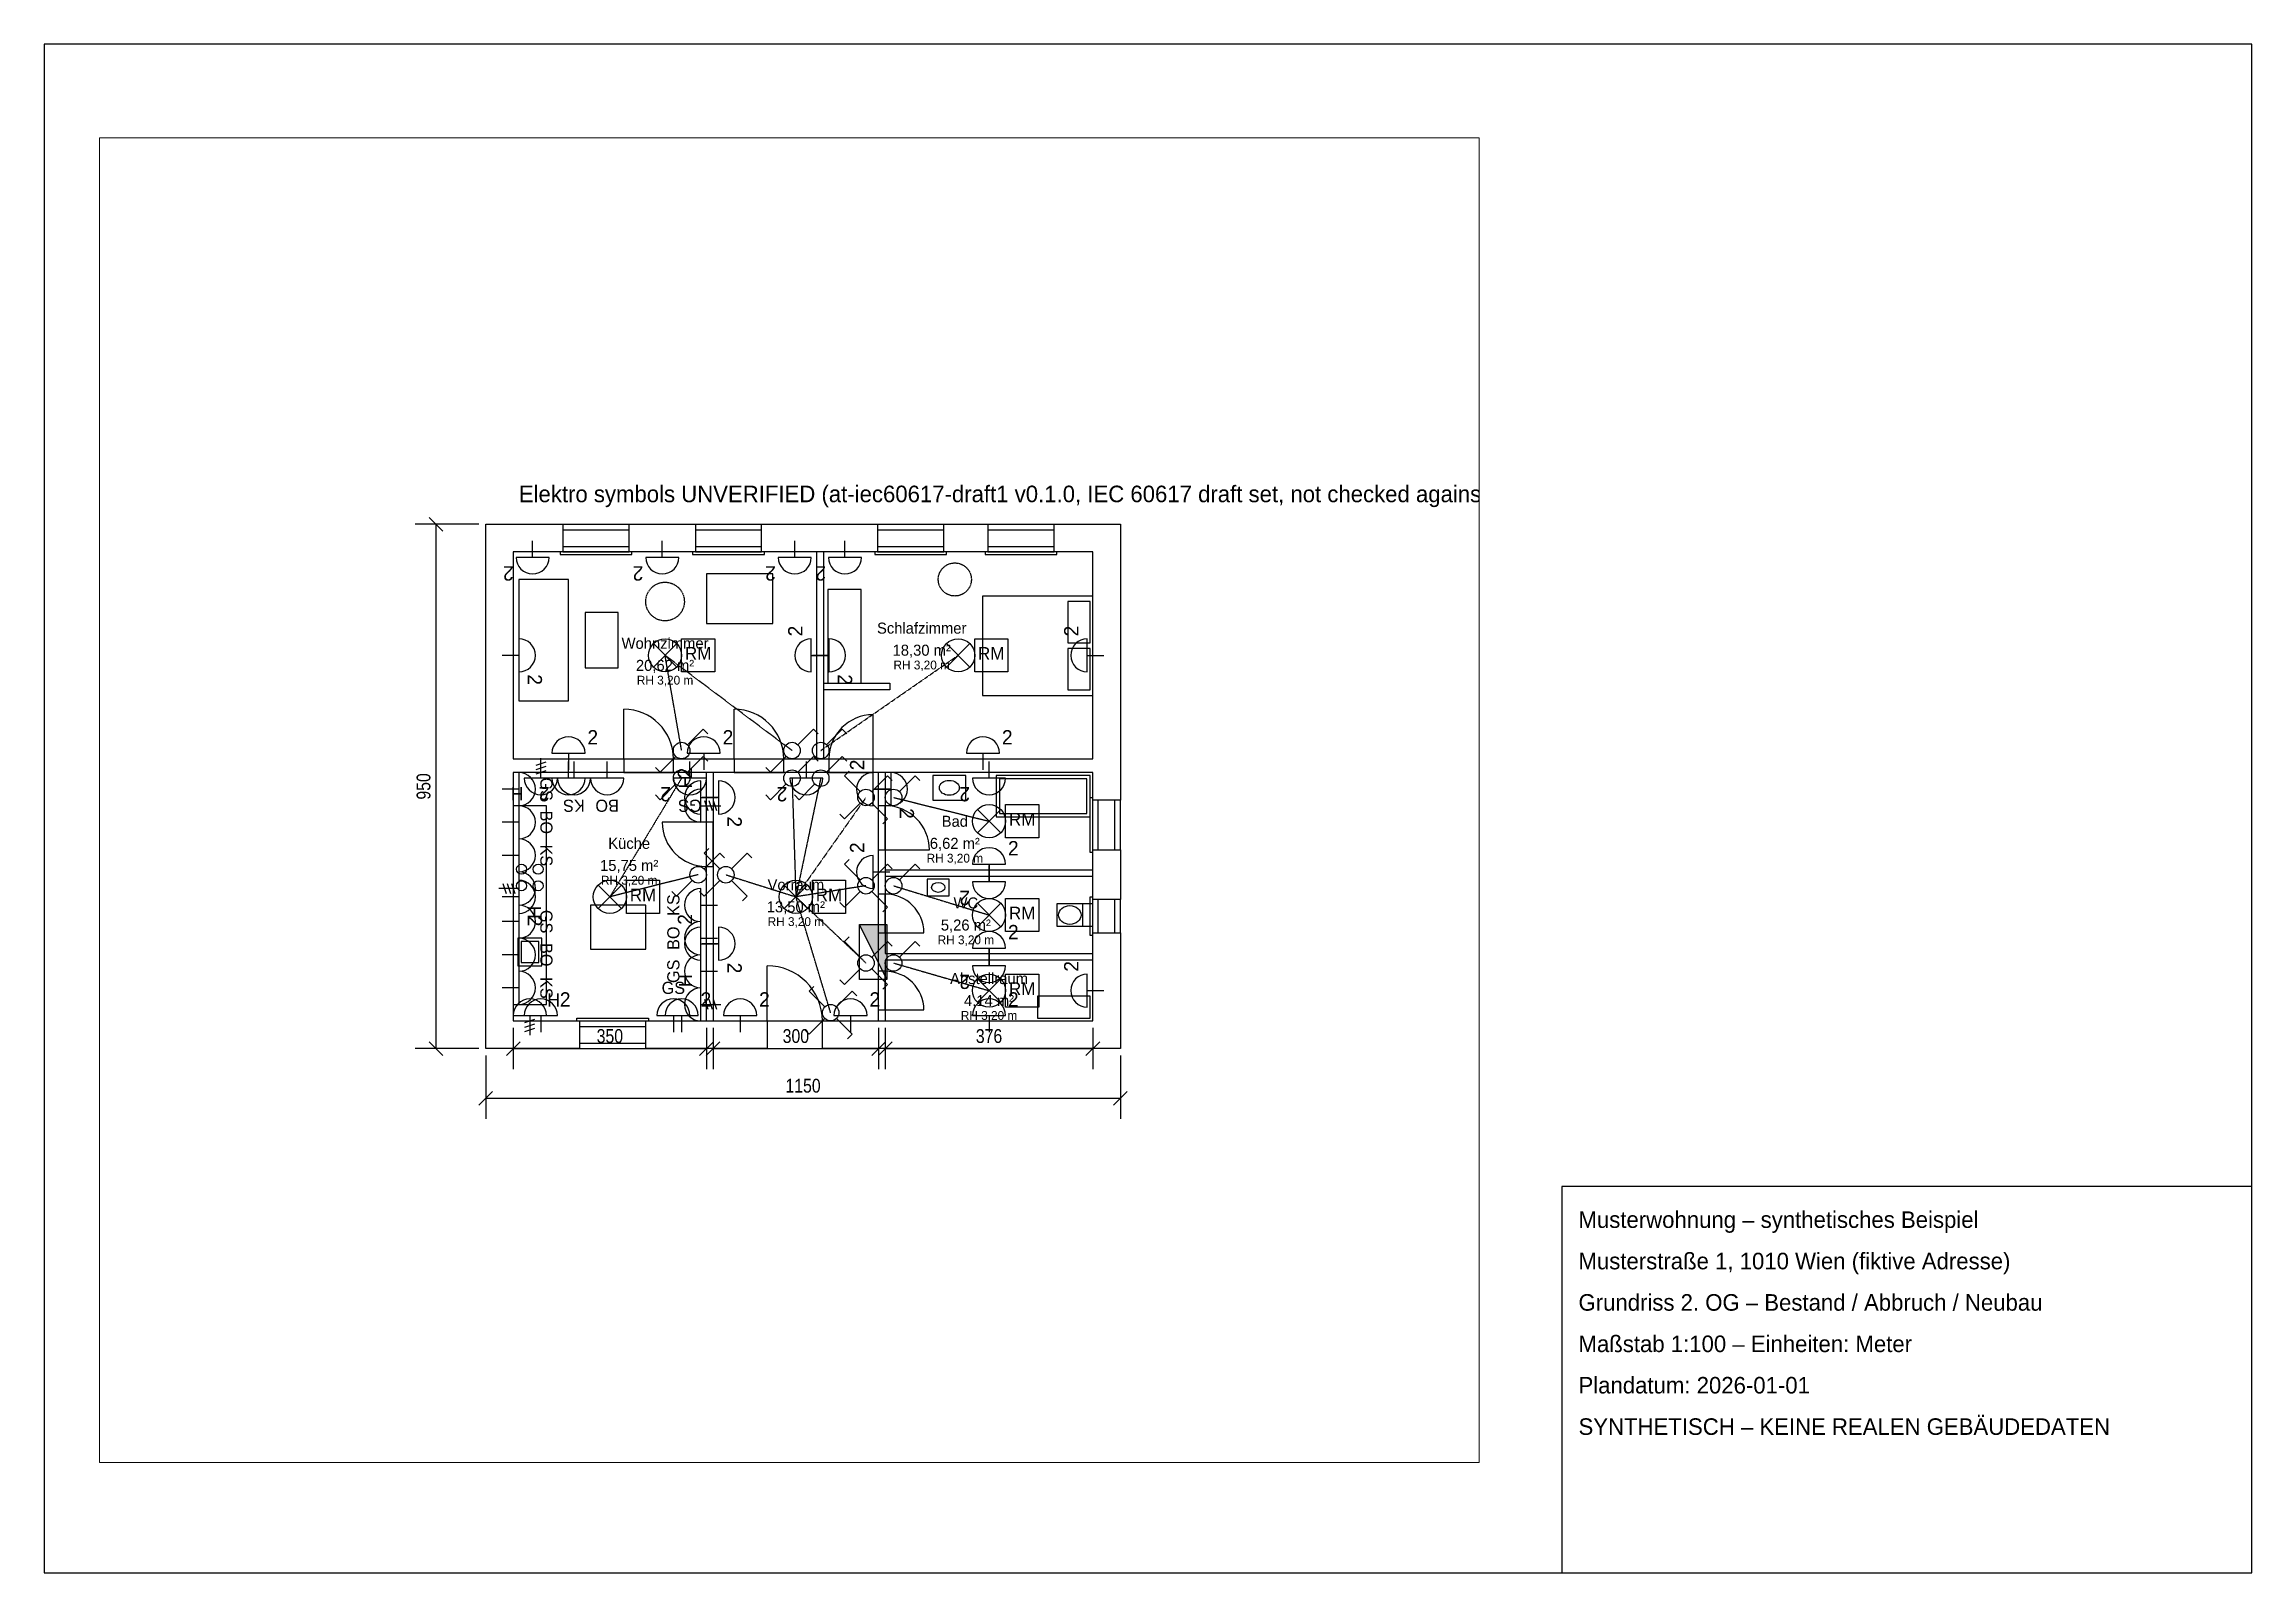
# Paper-space layout 'Layout1' of a CAD drawing. Header units: metres, sheet in millimetres. Extents: x 10 to 410, y 10 to 287.
# The model-space entities are those that its viewports show. They can reach past a viewport. Long polylines and large blocks are cut down to what shows.
import ezdxf
from ezdxf.enums import TextEntityAlignment as Align

# ---------------------------------------------------------------- set-up
doc = ezdxf.new("R2010")
doc.units = ezdxf.units.M
doc.linetypes.add('DASHED', pattern=[1.524, 1.27, -0.254])
doc.linetypes.add('E_VERBINDUNG', pattern=[0.25, 0.15, -0.1])
for name, color, linetype in [('2OG_10_Wand_tragend', 7, 'Continuous'), ('2OG_11_Abbruch_Wand_nichttragend', 3, 'DASHED'), ('2OG_11_Neubau_Wand_nichttragend', 1, 'Continuous'), ('2OG_11_Wand_nichttragend', 8, 'Continuous'), ('2OG_20_Fenster', 4, 'Continuous'), ('2OG_21_Tueren', 6, 'Continuous'), ('2OG_30_Moeblierung', 9, 'Continuous'), ('2OG_31_Sanitaereinrichtung', 5, 'Continuous'), ('2OG_32_Kuecheneinrichtung', 5, 'Continuous'), ('2OG_40_Zonen', 2, 'Continuous'), ('2OG_41_Raumstempel', 2, 'Continuous'), ('2OG_50_Bemassung', 7, 'Continuous'), ('2OG_60_Decke', 8, 'DASHED'), ('2OG_90_Plankopf', 7, 'Continuous')]:
    doc.layers.add(name, color=color, linetype=linetype)
for name, color, linetype, true_color in [('E_Hinweis', 7, 'Continuous', 0x000000), ('E_Kueche_Geraete', 205, 'Continuous', 0x6d2f86), ('E_Licht', 44, 'Continuous', 0x7a5200), ('E_Schalter', 152, 'Continuous', 0x1a4f9c), ('E_Sicherheit', 34, 'Continuous', 0x8a3a00), ('E_Steckdosen', 242, 'Continuous', 0xb0141f), ('E_Verbindungen', 152, 'Continuous', 0x1a4f9c), ('E_Verteiler', 7, 'Continuous', 0x000000)]:
    doc.layers.add(name, color=color, linetype=linetype, true_color=true_color)
doc.styles.add('OpenSansCondensed-Light', font='OpenSansCondensed-Light.ttf')
doc.dimstyles.new('EZ_M_100_H25_CM', dxfattribs={"dimtxt": 0.25, "dimasz": 0.25, "dimexe": 0.375, "dimexo": 0.125, "dimgap": 0.1, "dimtad": 1, "dimlfac": 100, "dimzin": 12, "dimdsep": 46, "dimtxsty": 'OpenSansCondensed-Light', "dimtsz": 0.125, "dimcen": 2.5, "dimazin": 3, "dimtfac": 0.5, "dimtmove": 2, "dimatfit": 3})

# ---------------------------------------------------------------- blocks, each defined once
blk = doc.blocks.new('E_SYM_VT')
h = blk.add_hatch(color=0)
h.dxf.hatch_style = 1
h.paths.add_polyline_path([(-5, -2.5), (5, 2.5), (5, -2.5)])
at = {"color": 0}
for p, q in [((-5, -2.5), (5, 2.5)), ((5, 2.5), (5, -2.5)), ((5, -2.5), (-5, -2.5))]:
    blk.add_line(p, q, dxfattribs=at)
blk.add_lwpolyline([(-5, 2.5), (5, 2.5), (5, -2.5), (-5, -2.5)], close=True, dxfattribs=at)
at = {"flags": 1}
for tag, p in [('CODE', (0, -1.8)), ('NAME_DE', (0, -3.6)), ('ROOM', (0, -5.4)), ('VERIFIED', (0, -7.2)), ('SYMBOL_ID', (0, -9))]:
    blk.add_attdef(tag, p, '', height=1.5, dxfattribs=at)
blk = doc.blocks.new('E_SYM_LD')
at = {"color": 0}
for p, q in [((-2.12, 2.12), (2.12, -2.12)), ((-2.12, -2.12), (2.12, 2.12))]:
    blk.add_line(p, q, dxfattribs=at)
blk.add_circle((0, 0), 3, dxfattribs=at)
at = {"flags": 1}
for tag, p in [('CODE', (0, -1.8)), ('NAME_DE', (0, -3.6)), ('ROOM', (0, -5.4)), ('VERIFIED', (0, -7.2)), ('SYMBOL_ID', (0, -9))]:
    blk.add_attdef(tag, p, '', height=1.5, dxfattribs=at)
blk = doc.blocks.new('E_SYM_RM')
at = {"color": 0}
blk.add_lwpolyline([(-3, 3), (3, 3), (3, -3), (-3, -3)], close=True, dxfattribs=at)
blk.add_text('RM', height=2.3, dxfattribs=at).set_placement((0, -0.8), align=Align.CENTER)
at = {"flags": 1}
for tag, p in [('CODE', (0, -1.8)), ('NAME_DE', (0, -3.6)), ('ROOM', (0, -5.4)), ('VERIFIED', (0, -7.2)), ('SYMBOL_ID', (0, -9))]:
    blk.add_attdef(tag, p, '', height=1.5, dxfattribs=at)
blk = doc.blocks.new('E_SYM_SW')
at = {"color": 0}
for p, q in [((1.06, 1.06), (3.9, 3.9)), ((3.9, 3.9), (4.75, 3.05)), ((-3.9, -3.9), (-4.75, -3.05)), ((-1.06, -1.06), (-3.9, -3.9))]:
    blk.add_line(p, q, dxfattribs=at)
blk.add_circle((0, 0), 1.5, dxfattribs=at)
at = {"flags": 1}
for tag, p in [('CODE', (0, -1.8)), ('NAME_DE', (0, -3.6)), ('ROOM', (0, -5.4)), ('VERIFIED', (0, -7.2)), ('SYMBOL_ID', (0, -9))]:
    blk.add_attdef(tag, p, '', height=1.5, dxfattribs=at)
blk = doc.blocks.new('E_SYM_SK')
at = {"color": 0}
for p, q in [((-3.9, 3.9), (-3.05, 4.75)), ((-1.06, 1.06), (-3.9, 3.9)), ((1.06, 1.06), (3.9, 3.9)), ((3.9, 3.9), (4.75, 3.05)), ((-3.9, -3.9), (-4.75, -3.05)), ((-1.06, -1.06), (-3.9, -3.9)), ((1.06, -1.06), (3.9, -3.9)), ((3.9, -3.9), (3.05, -4.75))]:
    blk.add_line(p, q, dxfattribs=at)
blk.add_circle((0, 0), 1.5, dxfattribs=at)
at = {"flags": 1}
for tag, p in [('CODE', (0, -1.8)), ('NAME_DE', (0, -3.6)), ('ROOM', (0, -5.4)), ('VERIFIED', (0, -7.2)), ('SYMBOL_ID', (0, -9))]:
    blk.add_attdef(tag, p, '', height=1.5, dxfattribs=at)
blk = doc.blocks.new('E_SYM_SS2')
at = {"color": 0}
for p, q in [((-3, 0), (3, 0)), ((0, 0), (0, -3))]:
    blk.add_line(p, q, dxfattribs=at)
blk.add_arc((0, 0), 3, 0, 180, dxfattribs=at)
blk.add_text('2', height=2.6, dxfattribs=at).set_placement((4.4, 1.6), align=Align.CENTER)
at = {"flags": 1}
for tag, p in [('CODE', (0, -1.8)), ('NAME_DE', (0, -3.6)), ('ROOM', (0, -5.4)), ('VERIFIED', (0, -7.2)), ('SYMBOL_ID', (0, -9))]:
    blk.add_attdef(tag, p, '', height=1.5, dxfattribs=at)
blk = doc.blocks.new('E_SYM_SA')
at = {"color": 0}
for p, q in [((1.06, 1.06), (3.9, 3.9)), ((3.9, 3.9), (4.75, 3.05))]:
    blk.add_line(p, q, dxfattribs=at)
blk.add_circle((0, 0), 1.5, dxfattribs=at)
at = {"flags": 1}
for tag, p in [('CODE', (0, -1.8)), ('NAME_DE', (0, -3.6)), ('ROOM', (0, -5.4)), ('VERIFIED', (0, -7.2)), ('SYMBOL_ID', (0, -9))]:
    blk.add_attdef(tag, p, '', height=1.5, dxfattribs=at)
blk = doc.blocks.new('E_SYM_HE')
at = {"color": 0}
for p, q in [((-3, 0), (3, 0)), ((0, 0), (0, -3.6)), ((-0.9, -1.3), (0.9, -0.7)), ((-0.9, -2.1), (0.9, -1.5)), ((-0.9, -2.9), (0.9, -2.3))]:
    blk.add_line(p, q, dxfattribs=at)
blk.add_arc((0, 0), 3, 0, 180, dxfattribs=at)
blk.add_text('H', height=2.4, dxfattribs=at).set_placement((4.3, 1.6), align=Align.CENTER)
at = {"flags": 1}
for tag, p in [('CODE', (0, -1.8)), ('NAME_DE', (0, -3.6)), ('ROOM', (0, -5.4)), ('VERIFIED', (0, -7.2)), ('SYMBOL_ID', (0, -9))]:
    blk.add_attdef(tag, p, '', height=1.5, dxfattribs=at)
blk = doc.blocks.new('E_SYM_GS')
at = {"color": 0}
for p, q in [((-3, 0), (3, 0)), ((0, 0), (0, -3))]:
    blk.add_line(p, q, dxfattribs=at)
blk.add_arc((0, 0), 3, 0, 180, dxfattribs=at)
blk.add_text('GS', height=2.2, dxfattribs=at).set_placement((0, 3.9), align=Align.CENTER)
at = {"flags": 1}
for tag, p in [('CODE', (0, -1.8)), ('NAME_DE', (0, -3.6)), ('ROOM', (0, -5.4)), ('VERIFIED', (0, -7.2)), ('SYMBOL_ID', (0, -9))]:
    blk.add_attdef(tag, p, '', height=1.5, dxfattribs=at)
blk = doc.blocks.new('E_SYM_BO')
at = {"color": 0}
for p, q in [((-3, 0), (3, 0)), ((0, 0), (0, -3))]:
    blk.add_line(p, q, dxfattribs=at)
blk.add_arc((0, 0), 3, 0, 180, dxfattribs=at)
blk.add_text('BO', height=2.2, dxfattribs=at).set_placement((0, 3.9), align=Align.CENTER)
at = {"flags": 1}
for tag, p in [('CODE', (0, -1.8)), ('NAME_DE', (0, -3.6)), ('ROOM', (0, -5.4)), ('VERIFIED', (0, -7.2)), ('SYMBOL_ID', (0, -9))]:
    blk.add_attdef(tag, p, '', height=1.5, dxfattribs=at)
blk = doc.blocks.new('E_SYM_KS')
at = {"color": 0}
for p, q in [((-3, 0), (3, 0)), ((0, 0), (0, -3))]:
    blk.add_line(p, q, dxfattribs=at)
blk.add_arc((0, 0), 3, 0, 180, dxfattribs=at)
blk.add_text('KS', height=2.2, dxfattribs=at).set_placement((0, 3.9), align=Align.CENTER)
at = {"flags": 1}
for tag, p in [('CODE', (0, -1.8)), ('NAME_DE', (0, -3.6)), ('ROOM', (0, -5.4)), ('VERIFIED', (0, -7.2)), ('SYMBOL_ID', (0, -9))]:
    blk.add_attdef(tag, p, '', height=1.5, dxfattribs=at)

msp = doc.modelspace()

# ---------------------------------------------------------------- linework, layer by layer
at = {"layer": '2OG_10_Wand_tragend'}
for p, q in [((-0.5, -0.5), (-0.5, 9)), ((-0.5, 9), (0.9, 9)), ((0.9, 9), (0.9, 8.5)), ((2.1, 8.5), (2.1, 9)), ((2.1, 9), (3.3, 9)), ((3.3, 9), (3.3, 8.5)), ((4.5, 8.5), (4.5, 9)), ((4.5, 9), (6.6, 9)), ((6.6, 9), (6.6, 8.5)), ((7.8, 8.5), (7.8, 9)), ((7.8, 9), (8.6, 9)), ((8.6, 9), (8.6, 8.5)), ((9.8, 9), (11, 9)), ((9.8, 8.5), (9.8, 9)), ((11, 9), (11, 4)), ((0.9, 8.5), (0, 8.5)), ((0, 8.5), (0, 4.75)), ((3.3, 8.5), (2.1, 8.5)), ((6.6, 8.5), (4.5, 8.5)), ((8.6, 8.5), (7.8, 8.5)), ((10.5, 8.5), (9.8, 8.5)), ((10.5, 4.75), (10.5, 8.5)), ((0, 4.75), (2, 4.75)), ((2, 4.5), (0, 4.5)), ((0, 4.5), (0, 0)), ((2, 4.75), (2, 4.5)), ((2.9, 4.5), (2.9, 4.75)), ((2.9, 4.75), (4, 4.75)), ((4, 4.5), (2.9, 4.5)), ((4, 4.75), (4, 4.5)), ((4.9, 4.5), (4.9, 4.75)), ((4.9, 4.75), (5.72, 4.75)), ((5.72, 4.5), (4.9, 4.5)), ((5.72, 4.75), (5.72, 4.5)), ((6.52, 4.5), (6.52, 4.75)), ((6.52, 4.75), (10.5, 4.75)), ((10.5, 4.5), (6.52, 4.5)), ((10.5, 4), (10.5, 4.5)), ((11, 4), (10.5, 4)), ((10.5, 2.2), (10.5, 3.1)), ((10.5, 3.1), (11, 3.1)), ((11, 3.1), (11, 2.2)), ((11, 2.2), (10.5, 2.2)), ((10.5, 0), (10.5, 1.6)), ((10.5, 1.6), (11, 1.6)), ((11, 1.6), (11, -0.5)), ((0, 0), (1.2, 0)), ((1.2, 0), (1.2, -0.5)), ((2.4, -0.5), (2.4, 0)), ((2.4, 0), (4.6, 0)), ((4.6, 0), (4.6, -0.5)), ((5.6, -0.5), (5.6, 0)), ((5.6, 0), (10.5, 0)), ((1.2, -0.5), (-0.5, -0.5)), ((4.6, -0.5), (2.4, -0.5)), ((11, -0.5), (5.6, -0.5))]:
    msp.add_line(p, q, dxfattribs=at)
at = {"layer": '2OG_11_Abbruch_Wand_nichttragend'}
for p, q in [((6.74, 2.74), (10.5, 2.74)), ((10.5, 2.62), (6.74, 2.62))]:
    msp.add_line(p, q, dxfattribs=at)
at = {"layer": '2OG_11_Neubau_Wand_nichttragend'}
for p, q in [((5.62, 6.12), (6.82, 6.12)), ((6.82, 6), (5.62, 6)), ((6.82, 6.12), (6.82, 6))]:
    msp.add_line(p, q, dxfattribs=at)
at = {"layer": '2OG_11_Wand_nichttragend'}
for p, q in [((5.5, 4.75), (5.5, 8.5)), ((5.62, 8.5), (5.62, 4.75)), ((3.5, 3.6), (3.5, 4.5)), ((3.62, 4.5), (3.62, 3.6)), ((6.62, 3.9), (6.62, 4.5)), ((6.74, 4.5), (6.74, 3.9)), ((3.62, 3.6), (3.5, 3.6)), ((6.74, 3.9), (6.62, 3.9)), ((6.62, 3.1), (6.74, 3.1)), ((6.62, 2.3), (6.62, 3.1)), ((6.74, 3.1), (6.74, 2.3)), ((3.5, 0), (3.5, 2.8)), ((3.5, 2.8), (3.62, 2.8)), ((3.62, 2.8), (3.62, 0)), ((6.74, 2.3), (6.62, 2.3)), ((6.62, 0.9), (6.62, 1.6)), ((6.62, 1.6), (6.74, 1.6)), ((6.74, 1.6), (6.74, 1.22)), ((6.74, 1.22), (10.5, 1.22)), ((6.74, 0.9), (6.62, 0.9)), ((6.74, 1.1), (6.74, 0.9)), ((10.5, 1.1), (6.74, 1.1)), ((6.62, 0), (6.62, 0.2)), ((6.62, 0.2), (6.74, 0.2)), ((6.74, 0.2), (6.74, 0))]:
    msp.add_line(p, q, dxfattribs=at)
at = {"layer": '2OG_20_Fenster'}
for p, q in [((0.9, 9), (2.1, 9)), ((0.9, 8.9), (2.1, 8.9)), ((3.3, 9), (4.5, 9)), ((3.3, 8.9), (4.5, 8.9)), ((6.6, 9), (7.8, 9)), ((6.6, 8.9), (7.8, 8.9)), ((8.6, 9), (9.8, 9)), ((8.6, 8.9), (9.8, 8.9)), ((0.85, 8.5), (0.85, 8.45)), ((0.85, 8.45), (2.15, 8.45)), ((0.9, 8.6), (2.1, 8.6)), ((0.9, 8.5), (2.1, 8.5)), ((2.15, 8.45), (2.15, 8.5)), ((3.25, 8.5), (3.25, 8.45)), ((3.25, 8.45), (4.55, 8.45)), ((3.3, 8.6), (4.5, 8.6)), ((3.3, 8.5), (4.5, 8.5)), ((4.55, 8.45), (4.55, 8.5)), ((6.55, 8.5), (6.55, 8.45)), ((6.55, 8.45), (7.85, 8.45)), ((6.6, 8.6), (7.8, 8.6)), ((6.6, 8.5), (7.8, 8.5)), ((7.85, 8.45), (7.85, 8.5)), ((8.55, 8.5), (8.55, 8.45)), ((8.55, 8.45), (9.85, 8.45)), ((8.6, 8.6), (9.8, 8.6)), ((8.6, 8.5), (9.8, 8.5)), ((9.85, 8.45), (9.85, 8.5)), ((10.45, 3.05), (10.45, 4.05)), ((10.45, 4.05), (10.5, 4.05)), ((10.5, 3.1), (10.5, 4)), ((10.6, 3.1), (10.6, 4)), ((10.9, 3.1), (10.9, 4)), ((11, 3.1), (11, 4)), ((10.5, 3.05), (10.45, 3.05)), ((10.45, 1.55), (10.45, 2.25)), ((10.45, 2.25), (10.5, 2.25)), ((10.5, 1.6), (10.5, 2.2)), ((10.6, 1.6), (10.6, 2.2)), ((10.9, 1.6), (10.9, 2.2)), ((11, 1.6), (11, 2.2)), ((10.5, 1.55), (10.45, 1.55)), ((1.15, 0), (1.15, 0.05)), ((1.15, 0.05), (2.45, 0.05)), ((1.2, 0), (2.4, 0)), ((2.45, 0.05), (2.45, 0)), ((1.2, -0.1), (2.4, -0.1)), ((1.2, -0.4), (2.4, -0.4)), ((1.2, -0.5), (2.4, -0.5))]:
    msp.add_line(p, q, dxfattribs=at)
at = {"layer": '2OG_21_Tueren'}
for p, q in [((2, 4.75), (2, 5.65)), ((4, 4.75), (4, 5.65)), ((6.52, 4.75), (6.52, 5.55)), ((2, 4.75), (2.9, 4.75)), ((2, 4.5), (2.9, 4.5)), ((4, 4.75), (4.9, 4.75)), ((4, 4.5), (4.9, 4.5)), ((5.72, 4.75), (6.52, 4.75)), ((5.72, 4.5), (6.52, 4.5)), ((3.5, 3.6), (2.7, 3.6)), ((3.5, 2.8), (3.5, 3.6)), ((3.62, 2.8), (3.62, 3.6)), ((6.62, 3.1), (6.62, 3.9)), ((6.74, 3.1), (6.74, 3.9)), ((6.74, 3.1), (7.54, 3.1)), ((6.62, 1.6), (6.62, 2.3)), ((6.74, 1.6), (6.74, 2.3)), ((6.74, 1.6), (7.44, 1.6)), ((4.6, 0), (4.6, 1)), ((6.62, 0.2), (6.62, 0.9)), ((6.74, 0.2), (6.74, 0.9)), ((4.6, 0), (5.6, 0)), ((6.74, 0.2), (7.44, 0.2)), ((4.6, -0.5), (5.6, -0.5))]:
    msp.add_line(p, q, dxfattribs=at)
for centre, radius, start, end in [((2, 4.75), 0.9, 0, 90), ((4, 4.75), 0.9, 0, 90), ((6.52, 4.75), 0.8, 90, 180), ((3.5, 3.6), 0.8, 180, 270), ((6.74, 3.1), 0.8, 0, 90), ((6.74, 1.6), 0.7, 0, 90), ((4.6, 0), 1, 0, 90), ((6.74, 0.2), 0.7, 0, 90)]:
    msp.add_arc(centre, radius, start, end, dxfattribs=at)
at = {"layer": '2OG_30_Moeblierung'}
for points in [[(0.1, 5.8), (1, 5.8), (1, 8), (0.1, 8)], [(3.5, 7.2), (4.7, 7.2), (4.7, 8.1), (3.5, 8.1)], [(5.7, 6.12), (6.3, 6.12), (6.3, 7.82), (5.7, 7.82)], [(8.5, 5.9), (10.5, 5.9), (10.5, 7.7), (8.5, 7.7)], [(1.3, 6.4), (1.9, 6.4), (1.9, 7.4), (1.3, 7.4)], [(10.05, 6.85), (10.45, 6.85), (10.45, 7.6), (10.05, 7.6)], [(10.05, 6), (10.45, 6), (10.45, 6.75), (10.05, 6.75)], [(1.4, 1.3), (2.4, 1.3), (2.4, 2.1), (1.4, 2.1)], [(9.5, 0.05), (10.45, 0.05), (10.45, 0.45), (9.5, 0.45)]]:
    msp.add_lwpolyline(points, close=True, dxfattribs=at)
at = {"layer": '2OG_31_Sanitaereinrichtung'}
msp.add_line((10.32, 1.72), (10.32, 2.12), dxfattribs=at)
for points in [[(7.6, 4), (8.2, 4), (8.2, 4.45), (7.6, 4.45)], [(8.75, 3.7), (10.45, 3.7), (10.45, 4.45), (8.75, 4.45)], [(8.81, 3.76), (10.39, 3.76), (10.39, 4.39), (8.81, 4.39)], [(7.5, 2.27), (7.9, 2.27), (7.9, 2.57), (7.5, 2.57)], [(9.85, 1.72), (10.5, 1.72), (10.5, 2.12), (9.85, 2.12)]]:
    msp.add_lwpolyline(points, close=True, dxfattribs=at)
for centre, major_axis, ratio in [((7.9, 4.225), (0.18, 0), 0.75), ((7.7, 2.42), (0.12, 0), 0.75), ((10.085, 1.92), (0.205, 0), 0.829268)]:
    msp.add_ellipse(centre, major_axis=major_axis, ratio=ratio, dxfattribs=at)
at = {"layer": '2OG_32_Kuecheneinrichtung'}
for points in [[(0, 0.3), (0.6, 0.3), (0.6, 3.9), (0, 3.9)], [(0.08, 1), (0.52, 1), (0.52, 1.5), (0.08, 1.5)], [(0.14, 1.06), (0.46, 1.06), (0.46, 1.44), (0.14, 1.44)]]:
    msp.add_lwpolyline(points, close=True, dxfattribs=at)
for centre in [(0.15, 2.75), (0.45, 2.75), (0.15, 2.45), (0.45, 2.45)]:
    msp.add_circle(centre, 0.09, dxfattribs=at)
at = {"layer": '2OG_40_Zonen'}
for points in [[(5.5, 4.75), (5.5, 8.5), (0, 8.5), (0, 4.75)], [(10.5, 4.75), (10.5, 8.5), (5.62, 8.5), (5.62, 4.75)], [(3.5, 0), (3.5, 4.5), (0, 4.5), (0, 0)], [(6.62, 0), (6.62, 4.5), (3.62, 4.5), (3.62, 0)], [(10.5, 2.74), (10.5, 4.5), (6.74, 4.5), (6.74, 2.74)], [(10.5, 1.22), (10.5, 2.62), (6.74, 2.62), (6.74, 1.22)], [(10.5, 0), (10.5, 1.1), (6.74, 1.1), (6.74, 0)]]:
    msp.add_lwpolyline(points, close=True, dxfattribs=at)
at = {"layer": '2OG_60_Decke'}
for centre, radius in [((8, 8), 0.3), ((2.75, 7.6), 0.35)]:
    msp.add_circle(centre, radius, dxfattribs=at)
at = {"layer": 'E_Verbindungen', "linetype": 'E_VERBINDUNG'}
for p, q in [((3.05, 4.9), (2.75, 6.625)), ((5.05, 4.9), (2.75, 6.625)), ((5.57, 4.9), (8.06, 6.625)), ((3.05, 4.4), (1.75, 2.25)), ((5.05, 4.4), (5.12, 2.25)), ((5.57, 4.4), (5.12, 2.25)), ((6.39, 4.05), (5.12, 2.25)), ((6.89, 4.05), (8.62, 3.62)), ((3.35, 2.65), (1.75, 2.25)), ((3.85, 2.65), (5.12, 2.25)), ((6.39, 2.45), (5.12, 2.25)), ((6.89, 2.45), (8.62, 1.92)), ((6.39, 1.05), (5.12, 2.25)), ((5.75, 0.15), (5.12, 2.25)), ((6.89, 1.05), (8.62, 0.55))]:
    msp.add_line(p, q, dxfattribs=at)

# ---------------------------------------------------------------- block references
at = {"layer": 'E_Kueche_Geraete', "xscale": 0.1, "yscale": 0.1, "zscale": 0.1}
for name, p, rotation in [('E_SYM_GS', (0.1, 4.2), 270), ('E_SYM_HE', (0.5, 4.4), 180), ('E_SYM_KS', (1.1, 4.4), 180), ('E_SYM_BO', (1.7, 4.4), 180), ('E_SYM_GS', (3.2, 4.4), 180), ('E_SYM_HE', (3.4, 3.9), 90), ('E_SYM_BO', (0.1, 3.6), 270), ('E_SYM_KS', (0.1, 3), 270), ('E_SYM_HE', (0.1, 2.4), 270), ('E_SYM_KS', (3.4, 2.1), 90), ('E_SYM_GS', (0.1, 1.8), 270), ('E_SYM_BO', (3.4, 1.5), 90), ('E_SYM_BO', (0.1, 1.2), 270), ('E_SYM_GS', (3.4, 0.9), 90), ('E_SYM_KS', (0.1, 0.6), 270), ('E_SYM_HE', (3.4, 0.3), 90)]:
    msp.add_blockref(name, p, dxfattribs=dict(at, rotation=rotation))
for name, p in [('E_SYM_HE', (0.3, 0.1)), ('E_SYM_GS', (2.9, 0.1))]:
    msp.add_blockref(name, p, dxfattribs=at)
at = {"layer": 'E_Licht', "xscale": 0.1, "yscale": 0.1, "zscale": 0.1}
for p in [(2.75, 6.625), (8.06, 6.625), (8.62, 3.62), (1.75, 2.25), (5.12, 2.25), (8.62, 1.92), (8.62, 0.55)]:
    msp.add_blockref('E_SYM_LD', p, dxfattribs=at)
at = {"layer": 'E_Schalter', "xscale": 0.1, "yscale": 0.1, "zscale": 0.1}
for name, p in [('E_SYM_SW', (3.05, 4.9)), ('E_SYM_SW', (5.05, 4.9)), ('E_SYM_SA', (5.57, 4.9)), ('E_SYM_SW', (3.05, 4.4)), ('E_SYM_SW', (5.05, 4.4)), ('E_SYM_SW', (5.57, 4.4)), ('E_SYM_SK', (6.39, 4.05)), ('E_SYM_SA', (6.89, 4.05)), ('E_SYM_SW', (3.35, 2.65)), ('E_SYM_SK', (3.85, 2.65)), ('E_SYM_SK', (6.39, 2.45)), ('E_SYM_SA', (6.89, 2.45)), ('E_SYM_SK', (6.39, 1.05)), ('E_SYM_SA', (6.89, 1.05)), ('E_SYM_SK', (5.75, 0.15))]:
    msp.add_blockref(name, p, dxfattribs=at)
at = {"layer": 'E_Sicherheit', "xscale": 0.1, "yscale": 0.1, "zscale": 0.1}
for p in [(3.35, 6.625), (8.66, 6.625), (9.22, 3.62), (2.35, 2.25), (5.72, 2.25), (9.22, 1.92), (9.22, 0.55)]:
    msp.add_blockref('E_SYM_RM', p, dxfattribs=at)
at = {"layer": 'E_Steckdosen', "xscale": 0.1, "yscale": 0.1, "zscale": 0.1}
for p, rotation in [((0.35, 8.4), 180), ((2.7, 8.4), 180), ((5.1, 8.4), 180), ((6.01, 8.4), 180), ((0.1, 6.625), 270), ((5.4, 6.625), 90), ((5.72, 6.625), 270), ((10.4, 6.625), 90), ((1, 4.4), 180), ((3.2, 4.4), 180), ((3.4, 4.05), 90), ((5.31, 4.4), 180), ((6.52, 4.2), 90), ((6.84, 4.2), 270), ((8.62, 4.4), 180), ((3.72, 4.05), 270), ((6.52, 2.7), 90), ((8.62, 2.52), 180), ((0.1, 2.25), 270), ((3.4, 1.4), 90), ((3.72, 1.4), 270), ((8.62, 1), 180), ((10.4, 0.55), 90)]:
    msp.add_blockref('E_SYM_SS2', p, dxfattribs=dict(at, rotation=rotation))
for p in [(1, 4.85), (3.45, 4.85), (8.51, 4.85), (8.62, 2.84), (8.62, 1.32), (0.5, 0.1), (3.05, 0.1), (4.11, 0.1), (6.11, 0.1), (8.62, 0.1)]:
    msp.add_blockref('E_SYM_SS2', p, dxfattribs=at)
at = {"layer": 'E_Verteiler', "xscale": 0.1, "yscale": 0.1, "zscale": 0.1, "rotation": 90}
msp.add_blockref('E_SYM_VT', (6.52, 1.25), dxfattribs=at)

# ---------------------------------------------------------------- texts
at = {"layer": '2OG_41_Raumstempel', "char_height": 0.2, "attachment_point": 5, "line_spacing_factor": 1.2}
for s, insert in [('Schlafzimmer\\P18,30 m²', (7.4, 6.9)), ('Wohnzimmer\\P20,62 m²', (2.75, 6.625)), ('Bad\\P6,62 m²', (8, 3.4)), ('Küche\\P15,75 m²', (2.1, 3)), ('Vorraum\\P13,50 m²', (5.12, 2.25)), ('WC\\P5,26 m²', (8.2, 1.92)), ('Abstellraum\\P4,14 m²', (8.62, 0.55))]:
    msp.add_mtext(s, dxfattribs=dict(at, insert=insert))
at = {"layer": '2OG_60_Decke'}
for p in [(7.4, 6.45), (2.75, 6.175), (8, 2.95), (2.1, 2.55), (5.12, 1.8), (8.2, 1.47), (8.62, 0.1)]:
    msp.add_text('RH 3,20 m', height=0.16, dxfattribs=at).set_placement(p, align=Align.MIDDLE_CENTER)
at = {"layer": 'E_Hinweis'}
msp.add_text('Elektro symbols UNVERIFIED (at-iec60617-draft1 v0.1.0, IEC 60617 draft set, not checked against the standard): layout complex example of synthetic_flat.plan.json, storey 2OG, 81 symbols, 15 links. Written by tools/export_layout_dxf.py.', height=0.3, dxfattribs=at).set_placement((0.1, 9.4))

# ---------------------------------------------------------------- dimensions: what is measured, and where the dimension line sits
at = {"layer": '2OG_50_Bemassung'}
msp.add_linear_dim(base=(-1.4, -0.5), p1=(-0.5, -0.5), p2=(-0.5, 9), angle=90, dimstyle='EZ_M_100_H25_CM', dxfattribs=at).render()
for base, p1, p2 in [((0, -0.5), (0, 0), (3.5, 0)), ((3.62, -0.5), (3.62, 0), (6.62, 0)), ((6.74, -0.5), (6.74, 0), (10.5, 0)), ((-0.5, -1.4), (-0.5, -0.5), (11, -0.5))]:
    msp.add_linear_dim(base=base, p1=p1, p2=p2, dimstyle='EZ_M_100_H25_CM', dxfattribs=at).render()

psp = doc.layouts.get("Layout1")

# ---------------------------------------------------------------- linework, layer by layer
at = {"layer": '2OG_90_Plankopf'}
for points in [[(10, 10), (410, 10), (410, 287), (10, 287)], [(285, 10), (410, 10), (410, 80), (285, 80)]]:
    psp.add_lwpolyline(points, close=True, dxfattribs=at)

# ---------------------------------------------------------------- texts
for s, p in [('Musterwohnung – synthetisches Beispiel', (288, 72.5)), ('Musterstraße 1, 1010 Wien (fiktive Adresse)', (288, 65)), ('Grundriss 2. OG – Bestand / Abbruch / Neubau', (288, 57.5)), ('Maßstab 1:100 – Einheiten: Meter', (288, 50)), ('Plandatum: 2026-01-01', (288, 42.5)), ('SYNTHETISCH – KEINE REALEN GEBÄUDEDATEN', (288, 35))]:
    psp.add_text(s, height=3, dxfattribs=at).set_placement(p)

# ---------------------------------------------------------------- viewports
psp.add_viewport(center=(145, 150), size=(250, 240), view_center_point=(5, 4), view_height=24, dxfattribs=at)

doc.saveas('drawing.dxf')
